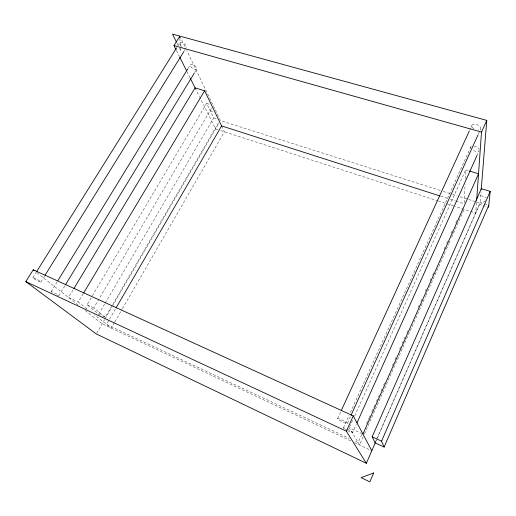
<?xml version="1.0" encoding="UTF-8"?>
<svg xmlns="http://www.w3.org/2000/svg" width="516" height="516" viewBox="0 0 516 516"><rect width="100%" height="100%" fill="white"/><g stroke="black" fill="none" stroke-linecap="round" stroke-linejoin="round"><path stroke-width="0.39" stroke-dasharray="2.58 1.94" d="M464.329 202.911L465.071 184.386M465.297 178.749L465.651 169.887L468.683 170.809M476.487 202.698L475.746 213.134L455.08 206.445M375.68 441.935L480.125 203.111L481.028 191.868M375.048 442.825L376.338 439.877M376.661 439.142L480.177 202.504L483.756 203.646M363.129 436.91L359.536 445.011L349.319 427.738L361.497 433.388M364.438 433.969L420.953 306.562M421.275 305.827L425.526 296.255M425.848 295.52L446.101 249.86M446.43 249.125L448.714 243.971M449.043 243.23L450.023 241.024M451.655 237.341L464.071 209.354M361.697 434.504L358.104 442.586L354.453 440.87M366.599 423.481L368.882 418.334M369.211 417.599L370.191 415.399M371.823 411.723L373.461 408.046M373.784 407.311L374.764 405.105M376.403 401.435L378.035 397.759M378.357 397.023L379.337 394.817M380.976 391.147L381.956 388.941M383.588 385.265L384.568 383.059M392.412 365.425L393.392 363.219M395.024 359.549L396.004 357.343M399.597 349.261L400.577 347.055M402.216 343.379L403.847 339.702M404.176 338.973L405.15 336.767M406.789 333.091L407.769 330.885M418.224 307.368L419.205 305.169M420.837 301.492L421.817 299.286M425.41 291.205L426.39 288.999M429.989 280.917L430.97 278.711M432.602 275.034L433.582 272.835M444.037 249.318L445.018 247.112M446.65 243.436L447.63 241.236M451.223 233.148L452.203 230.949M455.802 222.86L456.783 220.655M347.416 430.583A5.179 0.639 26.3 0 0 352.68 432.434L356.259 424.436M476.868 155.729L479.177 150.588A4.567 2.303 20.8 0 1 472.733 150.169M349.648 427.003L353.292 418.921M354.621 415.986L465.651 169.887M343.411 427.848L349.068 415.374M350.396 412.439L470.856 146.918M347.326 423.494A5.457 0.71 26.3 0 0 340.592 419.392A5.457 0.71 26.3 0 0 339.489 420.224A5.457 0.71 26.3 0 0 347.326 423.494L350.648 416.148M478.332 134.199L480.654 129.058M337.606 418.586L340.953 411.271M469.592 130.367L470.592 128.174M470.927 127.439L471.934 125.246M114.417 322.539L111.204 328.111L94.409 314.799M114.823 321.842L122.047 309.316M122.447 308.62L224.441 131.793L222.009 126.755M115.397 309.071L106.509 324.39L349.351 438.477M91.158 297.855L87.049 304.775L98.717 314.16L105.27 317.211L218.513 122.718M96.666 333.265L104.58 319.668M104.987 318.972L111.869 307.136M112.275 306.44L218.816 123.356M98.717 314.16L104.812 303.756M105.219 303.066L213.721 117.9L206.594 103.413L91.571 297.164M105.27 317.211L93.77 307.884L211.534 108.225M86.946 308.884L78.239 301.983L83.192 293.701M73.091 289.882L68.512 297.468L78.239 301.983M58.747 295.797L65.022 285.483M194.777 72.35L196.873 68.912M51.123 291.65L57.024 282.026M188.095 68.338L190.204 64.906M40.835 282.026L44.66 275.866M184.412 50.716L186.54 47.298M32.843 277.666L36.255 272.216M177.878 45.821L179.581 43.092M485.272 200.698L480.319 204.729L487.059 206.871M206.594 103.413L209.515 104.316M210.212 110.766L213.817 111.895M480.725 195.687L486.556 197.518M213.721 117.9L216.565 118.809M484.472 203.872L487.343 204.781M440.174 190.417L220.435 120.576L186.805 50.568M443.244 191.391L451.7 194.081M452.468 194.326L457.079 195.79M460.149 196.764L467.831 199.208M468.599 199.453L475.513 201.646M476.281 201.891L480.125 203.111M440.561 196.145L447.449 198.35M450.513 199.337L455.106 200.808M455.873 201.053L463.529 203.51M217.875 129.664L215.578 128.923L199.756 97.247M220.745 130.593L437.484 200.75M438.252 201.001L454.319 206.2M87.049 304.775L93.77 307.884M350.796 440.903L102.149 323.848L84.708 310.168M354.44 442.612L371.81 450.791M37.01 272.77L78.477 305.285M176.466 50.6L179.336 56.347M186.869 71.434L190.101 77.903M195.087 87.888L199.428 96.589M176.73 42.68L178.13 45.537M179.536 48.388L180.942 51.245L179.813 38.455M179.871 36.133L185.418 47.685M181.632 46.388A4.096 1.812 34.7 0 1 179.852 42.693A4.096 1.812 34.7 0 1 184.509 43.995A4.096 1.812 34.7 0 1 186.27 47.685M57.695 295.584A4.354 0.445 29.1 0 1 56.921 295.242M51.697 292.211A4.354 0.445 29.1 0 1 52.935 292.185A4.354 0.445 29.1 0 1 58.192 295.236M58.592 295.578A4.354 0.445 29.1 0 1 58.637 295.868M473.894 128.768A4.779 2.535 20.6 0 1 472.914 124.485A4.779 2.535 20.6 0 1 479.899 126.446A4.779 2.535 20.6 0 1 478.429 130.038M347.403 429.17A5.179 0.639 26.3 0 1 352.68 432.434M346.249 429.97A5.179 0.639 26.3 0 1 345.204 429.37M344.346 428.822A5.179 0.639 26.3 0 1 346.23 428.648M470.798 148.15A4.567 2.303 20.8 0 1 471.321 146.467M474.023 146.118A4.567 2.303 20.8 0 1 479.261 149.356M34.146 278.769A4.579 0.49 29.3 0 0 40.751 282.123A4.579 0.49 29.3 0 0 35.617 278.64A4.579 0.49 29.3 0 0 34.146 278.769M190.759 66.622A3.909 1.683 33.6 0 0 196.602 69.26A3.909 1.683 33.6 0 0 193.255 64.823A3.909 1.683 33.6 0 0 190.759 66.622"/><path stroke-width="0.77" d="M476.655 200.292L481.505 132.07L486.775 120.396L179.871 36.133L173.95 45.569L176.104 49.878M481.222 189.462L486.775 120.396M488.555 207.348L490.2 191.397L481.293 188.63L372.152 436.8L375.048 442.825L384.11 447.043L488.775 205.239M384.11 447.043L381.556 441.154L490.2 191.397M371.81 450.791L353.286 415.877L33.218 269.797L25.8 281.613L96.279 333.936L366.341 463.284L375.358 442.67M362.929 434.053L478.538 173.789L469.444 171.035M356.917 422.965L476.868 155.729M366.341 463.284L346.378 431.183L353.286 415.877M350.983 415.419L477.997 134.934M341.289 410.543L469.257 131.096M116.203 307.678L221.596 125.91L439.793 195.899M83.611 293.011L204.613 90.777L195.087 87.888L73.923 288.509M65.442 284.793L194.358 73.04M57.869 280.652L187.676 69.028M45.086 275.183L183.993 51.4M36.681 271.532L176.595 47.872M173.95 45.569L481.505 132.07M372.152 436.8L381.556 441.154M25.8 281.613L346.378 431.183M33.218 269.797L34.482 270.784M179.697 57.063L186.515 70.718M190.462 78.619L195.48 88.681M176.375 41.964L172.518 34.114L179.6 36.062L179.742 37.662M204.613 90.777L221.661 126.033M373.674 472.966L369.817 481.886L361.09 477.623L373.674 472.966"/></g></svg>
